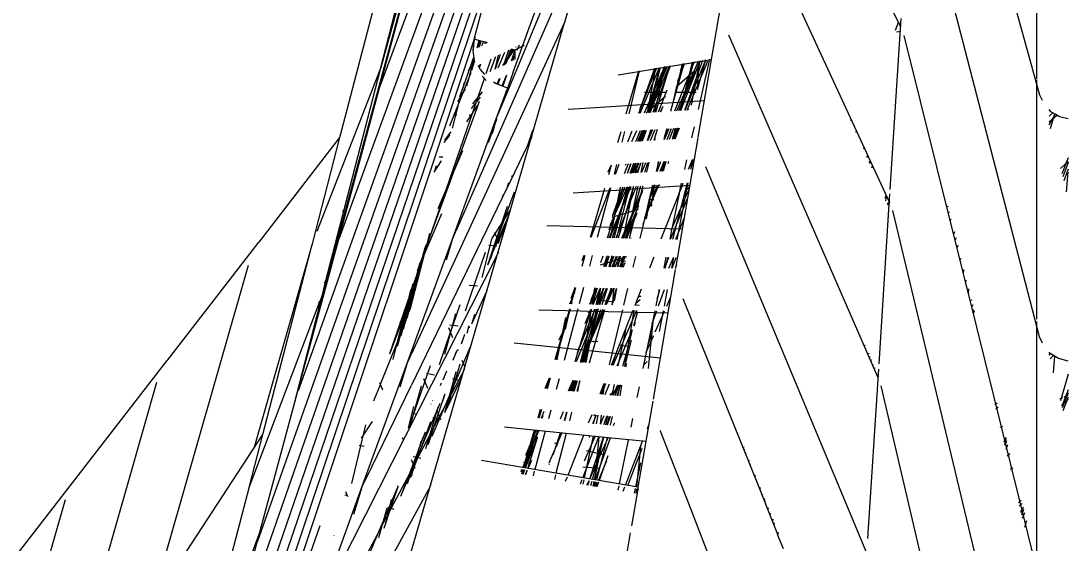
# Model space of a CAD drawing. Header units: millimetres. Extents: x 886808 to 1650903, y -1008069 to 230892.
# Drawn here: x 1014867.4 to 1015238.7, y -508056.9 to -507871.7 of the extents above; entities that cross this region are included whole.
import ezdxf
from ezdxf.xclip import XClip

# ---------------------------------------------------------------- set-up
doc = ezdxf.new("R2010")
doc.units = ezdxf.units.MM
doc.header["$XCLIPFRAME"] = 0
doc.layers.get('0').update_dxf_attribs({"lineweight": 0})
doc.layers.add('A_Dim', color=8, linetype='Continuous', lineweight=5)
doc.styles.add('TIÊU ĐỀ', font='arial.ttf', dxfattribs={"height": 230})
doc.dimstyles.new('1-100', dxfattribs={"dimtxt": 230, "dimasz": 150, "dimexe": 150, "dimexo": 300, "dimgap": 90, "dimtad": 1, "dimdec": 0, "dimrnd": 5, "dimzin": 0, "dimtxsty": 'TIÊU ĐỀ', "dimblk": 'ARCHTICK', "dimcen": 100, "dimdle": 120, "dimclrd": 256, "dimclre": 256, "dimclrt": 2, "dimadec": 0, "dimazin": 0, "dimtfac": 1, "dimtdec": 0, "dimtix": 1, "dimtmove": 1, "dimatfit": 3, "dimldrblk": 'OPEN30', "dimfxl": 900, "dimtolj": 1, "dimtzin": 0, "dimlwd": 13, "dimlwe": 13, "dimarcsym": 1})

# ---------------------------------------------------------------- blocks, each defined once
blk = doc.blocks.new('_ArchTick')
at = {"color": 0, "linetype": 'ByBlock', "const_width": 0.15}
blk.add_lwpolyline([(-0.5, -0.5), (0.5, 0.5)], dxfattribs=at)
blk = doc.blocks.new('*D747')
at = {"layer": 'A_Dim', "lineweight": 13, "transparency": 16777216}
for p, q in [((1013607.93, -508417.13), (1013607.93, -504577.13)), ((1014602.15, -504697.13), (1013457.93, -504697.13)), ((1013654.86, -508297.13), (1013457.93, -508297.13))]:
    blk.add_line(p, q, dxfattribs=at)
at = {"layer": 'Defpoints', "color": 0, "transparency": 16777216}
for p in [(1013607.93, -504697.13), (1014902.15, -504697.13), (1013954.86, -508297.13)]:
    blk.add_point(p, dxfattribs=at)
at = {"layer": 'A_Dim', "lineweight": 13, "transparency": 16777216, "xscale": 150, "yscale": 150, "zscale": 150}
for p, rotation in [((1013607.93, -504697.13), 90), ((1013607.93, -508297.13), 270)]:
    blk.add_blockref('_ArchTick', p, dxfattribs=dict(at, rotation=rotation))
at = {"layer": 'A_Dim', "color": 2, "transparency": 16777216, "insert": (1013400.42, -506497.13), "char_height": 230, "attachment_point": 5, "rotation": 90, "style": 'TIÊU ĐỀ'}
blk.add_mtext('\\A1;3600', dxfattribs=at)
blk = doc.blocks.new('_Open30')
at = {"color": 0, "linetype": 'ByBlock', "lineweight": -2}
for p, q in [((-1, 0.2679), (0, 0)), ((0, 0), (-1, -0.2679)), ((0, 0), (-1, 0))]:
    blk.add_line(p, q, dxfattribs=at)
blk = doc.blocks.new('A$C14C457CE')
for p, q in [((9415, 2104.98), (9415, 2459.44)), ((9648.03, 2101.71), (9546.09, 2375.54)), ((9576.35, 2368.13), (9647.59, 2108.94)), ((9554.45, 2344.03), (9662.45, 2048.02)), ((9614.49, 2118.97), (9554.61, 2343.59)), ((9590.7, 2314.79), (9668.18, 2028.73)), ((9563.14, 2311.58), (9676.9, 1994.26)), ((9571.69, 2279.53), (9691.35, 1940.49)), ((9580.24, 2247.44), (9705.8, 1886.71)), ((9413.9, 2099.11), (9453.77, 2244.65)), ((9662.04, 2084.14), (9626.78, 2219.78)), ((9463.22, 2123.31), (9508.01, 2214)), ((9588.81, 2215.32), (9720.25, 1832.93)), ((9535.04, 2084.17), (9515.15, 2200.51)), ((9595.46, 2121.71), (9566.57, 2201.14)), ((9644.89, 2119.46), (9627.26, 2188.07)), ((9597.38, 2183.18), (9734.71, 1779.13)), ((9414, 2013.34), (9457.88, 2182.47)), ((9582.35, 2125), (9568.25, 2173.63)), ((9467.21, 2061.13), (9516.12, 2167.23)), ((9570.38, 2166.3), (9620.96, 2050.83)), ((9648, 2101.78), (9633.55, 2155.52)), ((9605.95, 2151.02), (9749.17, 1725.33)), ((9590.16, 2130.65), (9602.63, 2100.49)), ((9466.92, 2065.67), (9463.03, 2126.3)), ((9465.03, 2122.17), (9463.84, 2125.23)), ((9582.35, 2125), (9582.38, 2124.92)), ((9582.39, 2124.86), (9582.38, 2124.92)), ((9582.39, 2124.86), (9621.31, 2040.6)), ((9602.46, 2055.6), (9582.39, 2124.86)), ((9450.4, 2073.75), (9461.97, 2120.32)), ((9464.77, 2121.61), (9463.32, 2121.79)), ((9471.2, 1998.88), (9524.22, 2120.46)), ((9600.65, 2107.34), (9595.46, 2121.71)), ((9596.71, 2116.76), (9600, 2115.11)), ((9597, 2117.68), (9597.91, 2115.11)), ((9599.17, 2115.11), (9598.35, 2117)), ((9599.73, 2116.12), (9599.54, 2116.41)), ((9609.73, 2117.71), (9610.06, 2117.79)), ((9610.06, 2117.79), (9610.4, 2117.88)), ((9610.06, 2117.79), (9610.17, 2117.49)), ((9610.4, 2117.88), (9612.47, 2118.44)), ((9610.57, 2117.29), (9610.4, 2117.88)), ((9611.75, 2116.7), (9611.19, 2118.09)), ((9612.14, 2118.35), (9612.7, 2116.22)), ((9612.27, 2118.38), (9612.87, 2116.14)), ((9612.3, 2118.39), (9612.9, 2116.13)), ((9612.47, 2118.44), (9612.79, 2118.52)), ((9613.13, 2116.01), (9612.47, 2118.44)), ((9612.62, 2118.48), (9613.57, 2115.79)), ((9612.79, 2118.52), (9614.45, 2118.96)), ((9612.79, 2118.52), (9613.52, 2115.81)), ((9614.13, 2119.75), (9614.43, 2119.01)), ((9614.43, 2119.01), (9614.45, 2118.96)), ((9614.45, 2118.96), (9614.49, 2118.97)), ((9614.45, 2118.96), (9614.56, 2118.66)), ((9614.45, 2118.96), (9614.7, 2116.91)), ((9614.49, 2118.97), (9614.56, 2118.66)), ((9614.56, 2118.66), (9614.83, 2115.16)), ((9614.56, 2118.66), (9748.5, 1716.86)), ((9614.56, 2118.66), (9748.52, 1716.92)), ((9614.7, 2116.91), (9614.93, 2115.11)), ((9644.89, 2119.46), (9645.07, 2119.67)), ((9647.59, 2108.94), (9644.89, 2119.46)), ((9600, 2115.11), (9600.33, 2115.2)), ((9600, 2115.11), (9600, 2111.81)), ((9600, 2115.11), (9601.32, 2111.15)), ((9600.74, 2111.44), (9600, 2113.17)), ((9600.33, 2115.2), (9601.39, 2115.48)), ((9603.77, 2109.92), (9600.33, 2115.2)), ((9600.81, 2114.46), (9600.58, 2115.27)), ((9600.64, 2115.28), (9602.42, 2112.13)), ((9603.25, 2110.19), (9601.02, 2115.38)), ((9601.61, 2115.37), (9603.52, 2110.05)), ((9602.42, 2112.13), (9601.9, 2112.79)), ((9602.25, 2115.05), (9604.02, 2109.8)), ((9605.99, 2108.81), (9603.63, 2114.36)), ((9605.21, 2113.57), (9607, 2108.31)), ((9606.98, 2108.32), (9605.78, 2113.29)), ((9606.92, 2112.72), (9608.87, 2107.38)), ((9614.4, 2111.23), (9614.61, 2112.8)), ((9614.62, 2112.83), (9619.72, 2098.38)), ((9614.93, 2115.11), (9614.66, 2113.14)), ((9530.33, 2111.68), (9563.42, 2106.2)), ((9531.06, 2111.88), (9535.09, 2094.1)), ((9538.93, 2093.85), (9531.59, 2111.23)), ((9532.5, 2111.01), (9532.25, 2111.23)), ((9539.61, 2093.81), (9532.28, 2111.68)), ((9532.58, 2110.96), (9532.39, 2111.66)), ((9535.01, 2101.93), (9532.58, 2110.96)), ((9539.82, 2093.79), (9533.39, 2111.5)), ((9541.18, 2093.7), (9534.31, 2111.35)), ((9534.31, 2111.35), (9534.38, 2111.01)), ((9534.38, 2111.01), (9534.4, 2110.93)), ((9534.99, 2107.13), (9534.4, 2110.93)), ((9534.52, 2111.31), (9537.5, 2095.61)), ((9542.55, 2093.62), (9534.94, 2111.24)), ((9539.04, 2104.21), (9536.3, 2111.02)), ((9541.35, 2093.69), (9536.54, 2110.98)), ((9541.31, 2093.7), (9537.04, 2110.89)), ((9542.2, 2104.13), (9539.71, 2110.45)), ((9542.12, 2104.47), (9539.77, 2110.44)), ((9544.76, 2093.58), (9539.97, 2110.41)), ((9541.23, 2108.15), (9540.29, 2110.35)), ((9540.68, 2110.29), (9542.04, 2104.67)), ((9544.96, 2109.26), (9544.83, 2109.6)), ((9551.02, 2093.07), (9544.96, 2109.26)), ((9550, 2093.13), (9545.13, 2109.55)), ((9552.13, 2092.99), (9545.22, 2109.54)), ((9549.79, 2100.16), (9545.87, 2109.43)), ((9552.24, 2092.99), (9546.29, 2109.36)), ((9547.03, 2108.91), (9546.85, 2109.27)), ((9547.16, 2108.54), (9546.92, 2109.26)), ((9546.92, 2109.26), (9550.57, 2093.1)), ((9548.51, 2108.99), (9550.69, 2100.49)), ((9552.89, 2092.95), (9548.57, 2108.98)), ((9555.62, 2092.77), (9548.79, 2108.94)), ((9603.09, 2111.26), (9602.42, 2112.13)), ((9604.34, 2109.64), (9603.09, 2111.26)), ((9608.5, 2111.93), (9610.31, 2106.65)), ((9612.17, 2110.09), (9612.64, 2108.74)), ((9612.83, 2109.11), (9612.27, 2110.04)), ((9613.1, 2109.63), (9612.39, 2108.26)), ((9612.88, 2109.21), (9612.71, 2109.82)), ((9614.4, 2111.23), (9614.29, 2110.98)), ((9615.29, 2107.99), (9614.4, 2111.23)), ((9614.52, 2112.12), (9617.16, 2102.35)), ((9616.54, 2107.83), (9614.62, 2109.98)), ((9647.59, 2108.94), (9670.28, 2050.7)), ((9647.59, 2108.94), (9647.72, 2108.42)), ((9534.99, 2107.13), (9535.13, 2104.74)), ((9542.63, 2102.27), (9536.17, 2107.84)), ((9541.9, 2093.66), (9536.19, 2107.69)), ((9536.4, 2106.46), (9539.1, 2104.16)), ((9554.03, 2092.87), (9547.16, 2108.54)), ((9547.75, 2106.91), (9547.2, 2108.46)), ((9549.79, 2100.16), (9547.75, 2106.91)), ((9552.59, 2092.97), (9547.89, 2106.45)), ((9555.59, 2094.37), (9549.68, 2108.8)), ((9556.04, 2092.74), (9549.87, 2108.76)), ((9550.15, 2108.72), (9553.15, 2092.93)), ((9555.64, 2094.17), (9550.37, 2108.68)), ((9555.9, 2107.77), (9559.63, 2092.51)), ((9560.55, 2092.45), (9556.12, 2107.73)), ((9600.65, 2107.34), (9603.05, 2100.54)), ((9602.98, 2106.18), (9604.25, 2102.35)), ((9604.59, 2102.48), (9603.01, 2106.16)), ((9611.59, 2105.93), (9610.5, 2104.52)), ((9612.39, 2108.26), (9610.76, 2106.43)), ((9610.78, 2105.29), (9644.47, 2007.29)), ((9623.13, 2088.25), (9615.57, 2107.15)), ((9647.73, 2108.32), (9647.72, 2108.42)), ((9667.24, 2032.4), (9647.73, 2108.32)), ((9415, 2019.67), (9415, 2104.53)), ((9535.13, 2104.74), (9535.25, 2102.56)), ((9535.25, 2102.56), (9535.33, 2101.11)), ((9540.69, 2100.11), (9539.1, 2104.16)), ((9542.12, 2104.47), (9542.63, 2102.27)), ((9542.66, 2102.23), (9542.63, 2102.27)), ((9542.66, 2102.23), (9543.18, 2100.11)), ((9602.97, 2101.87), (9602.16, 2101.78)), ((9606.63, 2103.24), (9602.97, 2101.87)), ((9605.33, 2105), (9606.04, 2103.02)), ((9606.28, 2103.11), (9605.5, 2104.92)), ((9605.7, 2104.82), (9606.27, 2103.11)), ((9607.57, 2103.88), (9606.63, 2103.24)), ((9610.5, 2104.52), (9610.22, 2104.3)), ((9617.98, 2103.54), (9618.09, 2103.23)), ((9618.09, 2103.23), (9618.36, 2102.18)), ((9618.36, 2102.18), (9618.46, 2101.79)), ((9618.46, 2101.79), (9619.68, 2098.49)), ((9619.79, 2096.59), (9618.46, 2101.79)), ((9662.45, 2048.02), (9648.03, 2101.71)), ((9412.99, 2097.23), (9413.9, 2099.11)), ((9535.73, 2100.11), (9543.18, 2100.11)), ((9543.32, 2093.57), (9540.69, 2100.11)), ((9543.18, 2100.11), (9544.04, 2096.45)), ((9549.08, 2093.19), (9546.07, 2101.01)), ((9546.29, 2100.11), (9554.12, 2100.11)), ((9549.8, 2096.07), (9546.6, 2098.83)), ((9549.8, 2100.11), (9549.79, 2100.16)), ((9551.95, 2093.01), (9549.8, 2100.11)), ((9551.43, 2096.29), (9549.8, 2100.11)), ((9550.69, 2100.49), (9550.79, 2100.11)), ((9550.79, 2100.11), (9552.3, 2094.24)), ((9603.05, 2100.54), (9602.63, 2100.49)), ((9602.63, 2100.49), (9605.13, 2094.54)), ((9603.39, 2100.59), (9603.05, 2100.54)), ((9603.05, 2100.54), (9605.13, 2094.54)), ((9606.53, 2091.05), (9603.05, 2100.54)), ((9614.89, 2096.02), (9611.54, 2100.35)), ((9615.43, 2094.42), (9612.16, 2098.48)), ((9620.26, 2096.75), (9617.5, 2101.36)), ((9532.81, 2097.17), (9577.14, 2094.3)), ((9538.48, 2093.88), (9538.42, 2094.11)), ((9544.04, 2096.45), (9544.56, 2094.3)), ((9547.52, 2095.05), (9547.48, 2095.2)), ((9548.32, 2093.24), (9547.52, 2095.05)), ((9548.36, 2093.24), (9547.52, 2095.05)), ((9549.94, 2095.95), (9549.8, 2096.07)), ((9553.46, 2092.91), (9549.94, 2095.95)), ((9552.3, 2094.24), (9551.54, 2095.96)), ((9552.3, 2094.24), (9552.62, 2092.96)), ((9552.84, 2092.95), (9552.3, 2094.24)), ((9577.14, 2094.3), (9581.18, 2094.06)), ((9605.13, 2094.54), (9605.46, 2093.71)), ((9612.69, 2096.89), (9613.13, 2095.59)), ((9617.03, 2089.61), (9613.13, 2095.59)), ((9613.22, 2095.45), (9631.36, 2045.72)), ((9622.15, 2087.41), (9619.79, 2096.59)), ((9403.88, 2090.75), (9406.86, 2091.47)), ((9406.86, 2091.47), (9407.9, 2092.09)), ((9407.9, 2092.09), (9408.47, 2092.42)), ((9410.61, 2089.64), (9407.9, 2092.09)), ((9408.47, 2092.42), (9409.28, 2092.89)), ((9410.53, 2088.56), (9408.47, 2092.42)), ((9408.67, 2092.53), (9410.18, 2087.21)), ((9409.28, 2092.89), (9409.93, 2093.27)), ((9410.61, 2091.7), (9409.28, 2092.89)), ((9409.93, 2093.27), (9410.61, 2094)), ((9480.94, 2090.23), (9480.78, 2090.56)), ((9544.76, 2093.58), (9544.76, 2093.47)), ((9605.46, 2093.71), (9605.65, 2093.16)), ((9606.53, 2091.05), (9605.65, 2093.16)), ((9606.53, 2091.05), (9608.11, 2085.41)), ((9622.44, 2047.39), (9606.53, 2091.05)), ((9606.58, 2090.53), (9609.53, 2082.17)), ((9616.18, 2092.17), (9615.36, 2092.16)), ((9621.81, 2092.17), (9620.56, 2092.17)), ((9480.92, 2090.19), (9480.94, 2090.23)), ((9536.5, 2087.86), (9537.37, 2084.01)), ((9543.24, 2083.63), (9541.6, 2087.53)), ((9543.52, 2083.62), (9542.11, 2087.49)), ((9543.8, 2083.6), (9542.21, 2087.49)), ((9543.81, 2083.6), (9542.86, 2087.44)), ((9544.16, 2083.57), (9543.09, 2087.43)), ((9545.16, 2083.51), (9543.64, 2087.39)), ((9546.05, 2083.45), (9544.47, 2087.34)), ((9546.97, 2083.39), (9545.28, 2087.29)), ((9546.89, 2084.68), (9545.86, 2087.25)), ((9546.28, 2087.22), (9546.89, 2084.68)), ((9550.59, 2083.16), (9549.47, 2087.02)), ((9551.89, 2083.07), (9550.23, 2086.97)), ((9552.87, 2083.01), (9551.14, 2086.91)), ((9552.9, 2083.01), (9551.17, 2086.91)), ((9553.01, 2083), (9551.5, 2086.88)), ((9553.01, 2083), (9551.86, 2086.86)), ((9551.99, 2086.85), (9552.86, 2083.01)), ((9554.83, 2082.88), (9553.38, 2086.76)), ((9555.01, 2082.87), (9553.84, 2086.73)), ((9554.23, 2086.71), (9554.63, 2085.15)), ((9554.33, 2086.7), (9555.06, 2082.87)), ((9555.94, 2082.81), (9554.53, 2086.69)), ((9555.62, 2082.83), (9554.58, 2086.68)), ((9556.4, 2082.78), (9554.77, 2086.67)), ((9556.13, 2082.8), (9554.78, 2086.67)), ((9479.09, 2085.99), (9478.9, 2086.49)), ((9542.98, 2037.7), (9535.06, 2084.02)), ((9546.97, 2084.49), (9546.89, 2084.68)), ((9546.97, 2084.49), (9547.21, 2083.38)), ((9550.5, 2083.16), (9550.24, 2083.82)), ((9550.46, 2083.17), (9550.31, 2083.56)), ((9554.63, 2085.15), (9555.22, 2082.86)), ((9557.17, 2082.73), (9555.52, 2086.62)), ((9558.52, 2082.64), (9556.81, 2086.54)), ((9559.96, 2082.55), (9558.46, 2086.43)), ((9561.16, 2086.26), (9562.1, 2082.41)), ((9563.48, 2082.32), (9562.37, 2086.18)), ((9593.72, 2086.57), (9595.39, 2081.55)), ((9593.9, 2086.18), (9595.55, 2081.22)), ((9594.15, 2084.12), (9593.93, 2084.58)), ((9594.15, 2084.12), (9594.26, 2083.9)), ((9594.29, 2083.82), (9595.37, 2081.6)), ((9624.83, 2083.19), (9622.59, 2086.09)), ((9625.1, 2082.37), (9622.92, 2085.09)), ((9690.75, 2046.98), (9662.04, 2084.14)), ((9671.72, 2046.86), (9662.04, 2084.14)), ((9476.22, 2080.66), (9476.47, 2079.96)), ((9595.39, 2081.55), (9595.53, 2081.28)), ((9595.55, 2081.22), (9603.03, 2065.79)), ((9627.27, 2058.88), (9618.51, 2079.45)), ((9403.88, 2076.87), (9406.03, 2071.19)), ((9406.54, 2073.15), (9403.88, 2075.56)), ((9474.55, 2075.56), (9473.86, 2075.55)), ((9475.3, 2077.28), (9474.84, 2077.68)), ((9474.87, 2077.74), (9475.15, 2076.94)), ((9536.74, 2076.19), (9536.7, 2076.34)), ((9536.73, 2076.34), (9536.74, 2076.19)), ((9537.6, 2072.87), (9536.74, 2076.19)), ((9536.74, 2076.19), (9536.91, 2073.2)), ((9537.65, 2072.87), (9536.99, 2076.32)), ((9538.42, 2072.82), (9537.04, 2076.32)), ((9539.14, 2076.18), (9539.92, 2072.72)), ((9545.65, 2074.93), (9545.48, 2075.77)), ((9547.3, 2072.24), (9546.34, 2075.71)), ((9547.66, 2072.22), (9546.39, 2075.71)), ((9548.07, 2072.19), (9546.59, 2075.7)), ((9548.49, 2072.17), (9547.06, 2075.67)), ((9549.61, 2072.1), (9548.24, 2075.59)), ((9549.63, 2072.09), (9549.07, 2075.54)), ((9549.11, 2075.53), (9549.95, 2072.07)), ((9626.85, 2077.19), (9625.55, 2077.19)), ((9628.67, 2071.77), (9625.99, 2075.88)), ((9403.88, 2075.22), (9405.77, 2070.19)), ((9403.88, 2072.85), (9405.4, 2068.76)), ((9440.96, 2035.78), (9450.4, 2073.75)), ((9473.22, 2074.17), (9473.54, 2073.25)), ((9474.29, 2074.97), (9473.79, 2075.41)), ((9520.97, 2046.41), (9532.31, 2073.69)), ((9553.26, 2071.86), (9552.36, 2075.32)), ((9553.9, 2071.82), (9552.89, 2075.29)), ((9554.96, 2071.75), (9553.58, 2075.24)), ((9555, 2071.75), (9553.62, 2075.24)), ((9554.63, 2075.18), (9555.41, 2071.72)), ((9556.75, 2071.63), (9555.26, 2075.14)), ((9556.38, 2071.66), (9555.34, 2075.13)), ((9557.38, 2071.59), (9556.03, 2075.09)), ((9556.62, 2074.63), (9556.4, 2075.06)), ((9556.62, 2074.63), (9556.44, 2075.06)), ((9556.54, 2075.05), (9557.2, 2071.6)), ((9557.96, 2071.55), (9556.65, 2074.51)), ((9557.99, 2071.55), (9556.65, 2074.51)), ((9557.23, 2075.01), (9558.12, 2071.54)), ((9558.43, 2071.52), (9557.38, 2075)), ((9558.67, 2071.51), (9557.73, 2074.98)), ((9559.1, 2071.48), (9557.79, 2074.97)), ((9560.09, 2071.42), (9558.81, 2074.91)), ((9560.09, 2071.42), (9558.87, 2074.9)), ((9561.18, 2071.35), (9559.72, 2074.85)), ((9560.75, 2074.27), (9560.53, 2074.79)), ((9564.35, 2071.14), (9563, 2074.63)), ((9564.02, 2074.57), (9564.87, 2071.11)), ((9566.77, 2070.98), (9565.76, 2074.46)), ((9565.85, 2074.32), (9567.05, 2071.84)), ((9567.05, 2071.84), (9567.06, 2071.81)), ((9628.45, 2072.11), (9627.84, 2074.23)), ((9404.38, 2064.86), (9403.88, 2071.77)), ((9600.94, 2070.1), (9601.15, 2070.48)), ((9537.96, 2067.05), (9559.63, 2065.64)), ((9538, 2066.86), (9539.02, 2065.75)), ((9539.02, 2065.75), (9538.04, 2066.6)), ((9539.64, 2062.53), (9538.15, 2065.98)), ((9538.78, 2067), (9538.58, 2068.05)), ((9539.02, 2065.75), (9538.78, 2067)), ((9544.06, 2048.01), (9538.86, 2068.03)), ((9539.64, 2062.53), (9539.02, 2065.75)), ((9540.76, 2066.87), (9540.34, 2067.93)), ((9541.82, 2064.35), (9540.76, 2066.87)), ((9541.02, 2067.89), (9541.25, 2066.84)), ((9541.25, 2066.84), (9541.82, 2064.35)), ((9548.74, 2067.09), (9548.65, 2067.39)), ((9553.96, 2055.68), (9548.83, 2067.38)), ((9554.53, 2053.32), (9549.44, 2067.34)), ((9551.96, 2062.97), (9550.14, 2067.3)), ((9551.68, 2059.61), (9550.42, 2067.28)), ((9552.08, 2063.41), (9550.5, 2067.27)), ((9551.13, 2067.23), (9551.22, 2066.96)), ((9551.32, 2066.42), (9551.22, 2066.96)), ((9551.32, 2066.42), (9552.01, 2063.6)), ((9551.71, 2064.31), (9551.38, 2066.18)), ((9559.36, 2048.37), (9554.52, 2067.01)), ((9562.07, 2048.43), (9554.68, 2065.52)), ((9557.54, 2058.2), (9554.82, 2064.97)), ((9560.72, 2048.4), (9555.31, 2066.96)), ((9556.46, 2066.89), (9560.28, 2048.39)), ((9564.13, 2048.48), (9556.89, 2066.86)), ((9560.51, 2057.74), (9556.92, 2066.86)), ((9563.26, 2048.46), (9557.82, 2066.8)), ((9558.12, 2066.78), (9561.6, 2048.42)), ((9566.57, 2048.54), (9558.84, 2066.73)), ((9559.57, 2065.88), (9559.25, 2066.71)), ((9559.36, 2066.7), (9564.04, 2048.48)), ((9559.63, 2065.64), (9559.66, 2065.65)), ((9562.19, 2059.06), (9559.63, 2065.64)), ((9559.66, 2065.65), (9560.21, 2065.61)), ((9565.37, 2048.51), (9559.9, 2066.66)), ((9564.87, 2048.5), (9559.98, 2066.66)), ((9560.62, 2065.57), (9560.14, 2066.65)), ((9560.62, 2065.57), (9560.17, 2066.65)), ((9560.21, 2065.61), (9560.62, 2065.57)), ((9560.62, 2065.57), (9560.65, 2065.58)), ((9564.36, 2057.23), (9560.62, 2065.57)), ((9560.65, 2065.58), (9561.32, 2065.53)), ((9564.66, 2056.62), (9560.92, 2066.6)), ((9561.32, 2065.53), (9561.94, 2065.5)), ((9564.72, 2056.43), (9561.62, 2066.55)), ((9565.39, 2056.18), (9561.78, 2066.54)), ((9561.94, 2065.5), (9562.16, 2065.47)), ((9562.16, 2065.47), (9575.64, 2064.59)), ((9566.07, 2048.52), (9562.54, 2066.49)), ((9566.13, 2066.26), (9570.87, 2048.64)), ((9572.98, 2048.69), (9566.22, 2066.25)), ((9573.23, 2048.69), (9568.18, 2066.13)), ((9575.64, 2064.59), (9579.37, 2064.37)), ((9609.48, 2039.24), (9600.19, 2064.8)), ((9602.28, 2068.02), (9603.05, 2065.74)), ((9603.05, 2065.74), (9604.49, 2062.78)), ((9470.89, 2003.76), (9467.02, 2064.1)), ((9467.99, 2060.53), (9467.24, 2061.19)), ((9467.25, 2061.22), (9467.72, 2059.92)), ((9468.48, 2061.65), (9468.29, 2063.48)), ((9468.38, 2063.66), (9468.82, 2062.44)), ((9544.81, 2048.02), (9538.76, 2062.41)), ((9540.96, 2059.47), (9538.96, 2061.22)), ((9542.44, 2047.97), (9539.64, 2062.53)), ((9540.96, 2059.47), (9539.64, 2062.53)), ((9541.8, 2064.24), (9544.39, 2051.67)), ((9541.82, 2064.35), (9541.88, 2064.08)), ((9541.9, 2063.98), (9541.88, 2064.08)), ((9548.15, 2048.1), (9541.92, 2063.93)), ((9551.39, 2062.12), (9550.7, 2062.11)), ((9552.36, 2062.13), (9551.39, 2062.12)), ((9553.39, 2055.26), (9551.71, 2064.31)), ((9552.36, 2062.13), (9551.96, 2062.97)), ((9552.08, 2063.41), (9552.39, 2062.13)), ((9552.39, 2062.13), (9552.36, 2062.13)), ((9552.42, 2061.88), (9552.36, 2062.13)), ((9552.39, 2062.13), (9552.42, 2061.88)), ((9552.5, 2061.71), (9552.42, 2061.88)), ((9552.5, 2061.71), (9553.01, 2059.6)), ((9604.22, 2063.81), (9604.49, 2062.78)), ((9604.49, 2062.78), (9604.5, 2062.74)), ((9604.5, 2062.74), (9636.84, 1995.97)), ((9414.15, 1841.81), (9466.05, 2058.17)), ((9446.16, 2057.44), (9445.88, 2057.69)), ((9446.65, 2059.51), (9446.39, 2059.74)), ((9467.96, 2060.46), (9467.25, 2060.44)), ((9541.27, 2058.74), (9540.96, 2059.47)), ((9544.33, 2051.66), (9541.27, 2058.74)), ((9551.5, 2060.06), (9551.52, 2060.02)), ((9551.52, 2060.02), (9552.98, 2059.57)), ((9552.57, 2059.7), (9552.97, 2059.61)), ((9552.97, 2059.61), (9553.01, 2059.6)), ((9553.01, 2059.6), (9552.98, 2059.57)), ((9552.98, 2059.57), (9555.72, 2048.28)), ((9552.98, 2059.57), (9553.02, 2059.56)), ((9560.9, 2048.4), (9556.04, 2059.95)), ((9556.37, 2058.56), (9557.54, 2058.2)), ((9556.38, 2058.52), (9557.54, 2058.2)), ((9560.31, 2048.39), (9556.67, 2057.33)), ((9557.56, 2058.16), (9557.54, 2058.2)), ((9561.47, 2048.42), (9557.56, 2058.16)), ((9557.56, 2058.16), (9557.89, 2058.09)), ((9557.89, 2058.09), (9560.65, 2057.24)), ((9560.73, 2057.18), (9560.51, 2057.74)), ((9560.67, 2057.2), (9560.71, 2057.23)), ((9564.15, 2048.48), (9560.73, 2057.18)), ((9560.73, 2057.18), (9561.88, 2056.86)), ((9563.19, 2056.46), (9562.19, 2059.06)), ((9564.66, 2056.62), (9564.38, 2057.11)), ((9608.22, 2048.21), (9601.72, 2058.18)), ((9602.72, 2059.58), (9609.52, 2039.16)), ((9602.87, 2059.25), (9609.68, 2038.83)), ((9634.58, 2036.96), (9625.94, 2057.15)), ((9661.08, 2057.99), (9660.91, 2058.28)), ((9661.09, 2057.96), (9661.03, 2057.97)), ((9661.15, 2057.72), (9661.11, 2057.77)), ((9445.53, 2054.81), (9445.28, 2055.27)), ((9542.91, 2047.98), (9539.91, 2055.67)), ((9561.88, 2056.86), (9562.95, 2056.53)), ((9562.95, 2056.53), (9563.19, 2056.46)), ((9563.21, 2056.42), (9563.19, 2056.46)), ((9566.24, 2048.53), (9563.21, 2056.42)), ((9563.21, 2056.42), (9564.6, 2056.03)), ((9564.6, 2056.03), (9564.91, 2055.93)), ((9564.8, 2056.24), (9564.72, 2056.43)), ((9564.79, 2056.2), (9564.8, 2056.24)), ((9564.86, 2055.94), (9564.79, 2056.2)), ((9564.97, 2055.79), (9564.91, 2055.93)), ((9564.93, 2055.89), (9564.96, 2055.88)), ((9564.96, 2055.88), (9565.5, 2055.75)), ((9564.96, 2055.88), (9565.51, 2055.71)), ((9566.16, 2053.18), (9564.97, 2055.79)), ((9566.63, 2051.35), (9564.97, 2055.79)), ((9566.02, 2052.18), (9564.97, 2055.79)), ((9602.16, 2056.65), (9608, 2043.32)), ((9605.95, 2046.53), (9602.46, 2055.6)), ((9606.17, 2042.76), (9602.46, 2055.6)), ((9444.12, 2050.61), (9444.36, 2049.96)), ((9540.61, 2051.58), (9588.69, 2052.71)), ((9544.45, 2051.39), (9544.33, 2051.66)), ((9544.39, 2051.67), (9544.45, 2051.39)), ((9544.45, 2051.39), (9545.14, 2048.03)), ((9544.54, 2051.18), (9544.45, 2051.39)), ((9567.13, 2048.55), (9566.02, 2052.18)), ((9566.2, 2053.01), (9566.16, 2053.18)), ((9605.58, 2047.3), (9607.21, 2050.3)), ((9622.44, 2047.39), (9620.96, 2050.83)), ((9630.22, 2050.04), (9630.27, 2049.88)), ((9630.27, 2049.88), (9637.32, 2023.01)), ((9442.94, 2045.83), (9443.2, 2045.11)), ((9443.6, 2048.51), (9443.85, 2047.83)), ((9475.19, 1936.6), (9520.94, 2046.39)), ((9520.94, 2046.39), (9520.97, 2046.41)), ((9558.86, 2048.35), (9558.83, 2048.42)), ((9609.32, 2045.94), (9606.4, 2045.61)), ((9608.28, 2048.09), (9611.79, 2034.48)), ((9622.44, 2047.39), (9624.42, 2040.55)), ((9638.34, 2003.71), (9622.44, 2047.39)), ((9631.59, 2045.93), (9638.38, 2019.83)), ((9678.39, 1988.94), (9662.45, 2048.02)), ((9671.72, 2046.82), (9671.72, 2046.86)), ((9672.25, 2044.81), (9671.72, 2046.82)), ((9690.9, 2046.86), (9690.75, 2046.98)), ((9690.92, 2046.84), (9690.9, 2046.86)), ((9691.12, 2046.53), (9690.92, 2046.84)), ((9723.08, 2005.24), (9691.12, 2046.53)), ((9567.62, 2038.28), (9566.59, 2042.09)), ((9568.14, 2038.29), (9566.64, 2042.1)), ((9568.16, 2038.29), (9566.66, 2042.1)), ((9568.45, 2038.3), (9567.3, 2042.11)), ((9568.08, 2038.29), (9567.33, 2042.11)), ((9569.6, 2039.78), (9568.69, 2042.14)), ((9572.59, 2042.24), (9573.61, 2038.42)), ((9576.19, 2038.48), (9575.09, 2042.3)), ((9576.16, 2040.41), (9575.44, 2042.3)), ((9605.86, 2043.38), (9606.17, 2042.76)), ((9606.21, 2042.69), (9606.17, 2042.76)), ((9606.21, 2042.69), (9670.15, 1916.29)), ((9654.02, 1877.74), (9606.21, 2042.69)), ((9608, 2043.32), (9608.74, 2040.78)), ((9610.6, 2043.3), (9617.61, 2022.45)), ((9631.45, 2045.39), (9637.58, 2022.22)), ((9631.45, 2045.39), (9632.34, 2043.05)), ((9631.92, 2044.93), (9639.68, 2015.93)), ((9632.34, 2043.05), (9634.06, 2038.34)), ((9689.41, 1978.68), (9672.25, 2044.81)), ((9692.51, 1973.93), (9672.36, 2044.4)), ((9442.18, 2040.87), (9441.79, 2041.22)), ((9542.77, 2038.93), (9543.21, 2037.7)), ((9544.24, 2037.73), (9542.85, 2041.53)), ((9544.41, 2037.73), (9543.67, 2041.55)), ((9545.44, 2037.76), (9543.77, 2041.56)), ((9546.88, 2037.79), (9545.4, 2041.59)), ((9546.72, 2037.79), (9545.73, 2041.6)), ((9546.47, 2041.62), (9547.25, 2037.8)), ((9552.17, 2037.92), (9550.67, 2041.72)), ((9557.28, 2041.87), (9558.2, 2038.06)), ((9560.46, 2041.72), (9569.84, 2038.83)), ((9563.45, 2040.65), (9560.81, 2040.28)), ((9562.44, 2038.16), (9560.83, 2041.96)), ((9561.5, 2040.38), (9560.88, 2041.96)), ((9562.52, 2040.52), (9560.88, 2041.96)), ((9561.65, 2038.14), (9560.93, 2039.77)), ((9562.02, 2038.15), (9561.03, 2041.96)), ((9562.83, 2038.17), (9561.35, 2041.97)), ((9561.6, 2041.98), (9562.39, 2038.16)), ((9563.18, 2039.93), (9562.52, 2040.52)), ((9563.18, 2039.93), (9562.58, 2042)), ((9562.82, 2042.01), (9563.09, 2040.6)), ((9564.45, 2038.21), (9562.9, 2042.01)), ((9563.09, 2040.6), (9563.18, 2039.93)), ((9563.18, 2039.93), (9563.22, 2039.9)), ((9563.22, 2039.9), (9563.55, 2038.18)), ((9564.06, 2039.16), (9563.22, 2039.9)), ((9563.69, 2038.19), (9563.27, 2039.65)), ((9565.19, 2038.22), (9563.59, 2042.02)), ((9565.57, 2038.23), (9564.04, 2042.03)), ((9565.12, 2038.22), (9564.06, 2039.16)), ((9566.46, 2038.25), (9564.82, 2042.05)), ((9566.29, 2038.25), (9565.16, 2042.06)), ((9565.68, 2042.07), (9566.66, 2038.26)), ((9621.31, 2040.6), (9636.8, 2007.1)), ((9633.95, 2038.62), (9633.65, 2039.73)), ((9704.09, 2005.36), (9694.52, 2038.86)), ((9440.24, 2032.85), (9440.96, 2035.78)), ((9440.96, 2035.78), (9440.81, 2037.27)), ((9543.02, 2037.7), (9542.97, 2037.74)), ((9550.93, 1991.21), (9543.04, 2037.32)), ((9634.06, 2038.34), (9640.42, 2013.7)), ((9640.33, 2014.94), (9634.72, 2035.79)), ((9439.22, 2028.77), (9440.25, 2032.82)), ((9440.24, 2032.85), (9439.88, 2033.52)), ((9440.25, 2032.82), (9440.24, 2032.85)), ((9609.69, 2031.03), (9609.59, 2031.02)), ((9616.18, 2031.77), (9613.26, 2031.44)), ((9636.16, 2032.21), (9639.05, 2021.56)), ((9667.24, 2032.4), (9667.3, 2032.44)), ((9668.18, 2028.73), (9667.24, 2032.4)), ((9667.3, 2032.44), (9667.61, 2032.82)), ((9414.08, 1927.58), (9439.22, 2028.77)), ((9439.23, 2028.58), (9439.11, 2030.45)), ((9546.17, 2024.29), (9544.71, 2027.59)), ((9546.2, 2024.29), (9544.71, 2027.59)), ((9546.99, 2024.31), (9545.87, 2030.14)), ((9549.09, 2024.36), (9546.98, 2030.17)), ((9549.57, 2026.79), (9548.68, 2030.21)), ((9548.98, 2029.69), (9548.75, 2030.21)), ((9548.82, 2030.21), (9550.02, 2024.38)), ((9557.43, 2024.56), (9555.14, 2030.36)), ((9555.36, 2027.75), (9556.28, 2027.47)), ((9555.37, 2027.71), (9556.28, 2027.47)), ((9560.04, 2030.48), (9561.46, 2024.65)), ((9563.95, 2030.57), (9564.87, 2026.14)), ((9565.5, 2024.75), (9563.99, 2030.57)), ((9567.5, 2024.8), (9564.96, 2030.59)), ((9564.98, 2030.59), (9565.56, 2024.75)), ((9567.92, 2024.81), (9565.54, 2030.61)), ((9568.07, 2024.81), (9565.62, 2030.61)), ((9568.04, 2024.81), (9565.77, 2030.61)), ((9567.59, 2024.8), (9565.9, 2030.62)), ((9569.04, 2024.83), (9567.15, 2030.65)), ((9569.88, 2024.85), (9567.52, 2030.65)), ((9570.81, 2024.88), (9568.36, 2030.67)), ((9570.26, 2024.86), (9568.54, 2030.68)), ((9568.6, 2030.68), (9570.09, 2024.86)), ((9570.94, 2024.88), (9568.6, 2030.68)), ((9570.72, 2024.87), (9569.58, 2030.7)), ((9571.23, 2024.89), (9569.66, 2030.71)), ((9572.23, 2024.91), (9569.72, 2030.71)), ((9572.49, 2024.92), (9570.74, 2030.73)), ((9573.4, 2024.94), (9571.12, 2030.74)), ((9573.39, 2024.99), (9571.13, 2030.74)), ((9571.3, 2030.57), (9571.21, 2030.74)), ((9573, 2026.52), (9571.3, 2030.57)), ((9572.57, 2024.92), (9571.62, 2030.75)), ((9575.64, 2030.85), (9577.21, 2025.03)), ((9580.07, 2025.09), (9578.39, 2030.91)), ((9580.03, 2027.06), (9578.63, 2030.92)), ((9580.5, 2025.1), (9578.77, 2029.26)), ((9578.82, 2030.92), (9579.04, 2030.5)), ((9579.52, 2028.84), (9580.29, 2025.1)), ((9609.97, 2029.72), (9615.41, 2017.93)), ((9639.05, 2021.56), (9636.82, 2030.24)), ((9668.18, 2028.73), (9668.28, 2028.35)), ((9678.39, 1988.94), (9668.28, 2028.35)), ((9668.28, 2028.35), (9669.21, 2025.89)), ((9437.7, 2024.77), (9438.08, 2023.76)), ((9438.13, 2024.37), (9437.7, 2024.76)), ((9438.13, 2026.49), (9438.27, 2026.12)), ((9438.21, 2024.3), (9438.13, 2024.37)), ((9513.25, 1959.68), (9540.38, 2026.91)), ((9557.14, 2025.29), (9555.58, 2026.66)), ((9556.05, 2024.53), (9556, 2024.65)), ((9557.35, 2024.76), (9556.01, 2024.58)), ((9568.56, 2026.31), (9564.99, 2025.82)), ((9569.25, 2026.39), (9568.56, 2026.31)), ((9579.85, 2025.09), (9579.73, 2025.51)), ((9619.58, 2024.75), (9622.05, 2017.49)), ((9669.21, 2025.89), (9668.76, 2026.48)), ((9669.3, 2025.78), (9669.21, 2025.89)), ((9669.51, 2025.5), (9669.3, 2025.78)), ((9669.3, 2025.78), (9692.65, 1964.23)), ((9669.98, 2023.7), (9669.3, 2024.34)), ((9437.15, 2022.55), (9437.54, 2021.5)), ((9437.73, 2022.3), (9437.16, 2022.6)), ((9437.78, 2022.52), (9437.26, 2023)), ((9545.7, 2021.76), (9550.54, 2021.87)), ((9547.31, 2021.8), (9546.94, 2022.57)), ((9547.59, 2021.17), (9546.97, 2022.57)), ((9548.73, 2015.24), (9547.32, 2022.58)), ((9550.28, 2015.13), (9547.61, 2021.05)), ((9550.25, 2015.13), (9547.61, 2021.05)), ((9551.36, 2018.13), (9549.72, 2022.63)), ((9550.38, 2022.65), (9554.6, 2002.19)), ((9550.54, 2021.87), (9556.53, 2022.05)), ((9550.96, 2020.05), (9552.74, 2002.09)), ((9556.53, 2022.05), (9557.13, 2022.03)), ((9557.81, 2017.32), (9556.53, 2022.05)), ((9565.23, 2003.27), (9556.8, 2022.8)), ((9557.13, 2022.03), (9591.57, 2022.84)), ((9561, 2002.84), (9557.72, 2022.82)), ((9558.41, 2022.06), (9558.11, 2022.83)), ((9565.79, 2003.33), (9558.41, 2022.06)), ((9561.88, 2022.92), (9566.61, 2003.41)), ((9573.61, 2004.12), (9568.1, 2023.07)), ((9576.43, 2004.41), (9568.25, 2023.07)), ((9576.3, 2004.39), (9568.63, 2023.08)), ((9576, 2004.37), (9568.71, 2023.08)), ((9574.94, 2008.54), (9568.8, 2023.08)), ((9575.71, 2004.34), (9569.6, 2023.1)), ((9570.26, 2023.12), (9570.38, 2023.12)), ((9570.38, 2023.12), (9570.55, 2023.07)), ((9570.54, 2023.12), (9570.56, 2023.02)), ((9570.56, 2023.02), (9570.63, 2023)), ((9570.56, 2023.02), (9570.74, 2022.35)), ((9578.12, 2004.58), (9570.58, 2023.13)), ((9570.63, 2023), (9571.12, 2022.85)), ((9570.74, 2022.35), (9573.26, 2012.52)), ((9575.45, 2007.39), (9570.78, 2023.13)), ((9574.78, 2004.24), (9571.06, 2023.14)), ((9571.12, 2022.85), (9571.83, 2022.67)), ((9577.5, 2008.99), (9571.53, 2023.15)), ((9571.83, 2022.67), (9571.63, 2023.15)), ((9576.74, 2004.44), (9571.7, 2023.15)), ((9571.84, 2022.63), (9571.83, 2022.67)), ((9577.79, 2007.84), (9571.84, 2022.63)), ((9571.84, 2022.63), (9572.6, 2022.4)), ((9572.72, 2022.4), (9573.01, 2022.27)), ((9575.45, 2007.39), (9572.86, 2023.18)), ((9575.15, 2018.14), (9572.97, 2023.18)), ((9573.01, 2022.27), (9574.18, 2021.91)), ((9578.61, 2004.63), (9573.02, 2023.18)), ((9573.32, 2022.17), (9574.17, 2021.95)), ((9577.67, 2023.29), (9582.57, 2005.03)), ((9585.48, 2005.33), (9580.34, 2023.36)), ((9585.79, 2005.36), (9580.57, 2023.36)), ((9580.65, 2023.36), (9580.8, 2022.59)), ((9580.83, 2022.47), (9582.16, 2016.02)), ((9585.09, 2005.29), (9582.01, 2020.24)), ((9614.38, 2021.33), (9615.32, 2018.1)), ((9621.14, 2021.53), (9625.02, 2007.16)), ((9639.05, 2021.56), (9639.06, 2021.49)), ((9639.06, 2021.49), (9640.48, 2017.89)), ((9641.5, 2012.02), (9639.06, 2021.49)), ((9415, 1934.22), (9415, 2018.79)), ((9557.76, 2017.29), (9557.29, 2018.41)), ((9560.84, 2015.18), (9560.59, 2016.54)), ((9581.51, 2018.58), (9581.47, 2018.74)), ((9581.72, 2018.17), (9581.51, 2018.58)), ((9582.75, 2015.85), (9581.75, 2018.04)), ((9616.55, 2016.86), (9615.98, 2016.79)), ((9616.47, 2016.85), (9615.99, 2016.77)), ((9616.36, 2017.26), (9617.1, 2014.58)), ((9623.04, 2017.6), (9620.12, 2017.27)), ((9622.05, 2017.49), (9622.87, 2015.1)), ((9623.51, 2016.64), (9622.09, 2013.2)), ((9638.56, 2019.28), (9638.43, 2019.68)), ((9639.17, 2017.82), (9638.56, 2019.28)), ((9639.69, 2016.52), (9639.23, 2017.61)), ((9639.57, 2016.27), (9640.62, 2018.83)), ((9640.33, 2014.94), (9639.74, 2016.33)), ((9640.48, 2017.89), (9644.18, 2008.15)), ((9412.99, 2011.09), (9414, 2013.34)), ((9477.35, 2013.71), (9477.31, 2013.7)), ((9550.91, 2013.63), (9550.9, 2013.72)), ((9553.37, 2008.18), (9550.91, 2013.63)), ((9551.45, 2014.68), (9552.91, 2010.6)), ((9563.72, 2003.12), (9558.3, 2016.01)), ((9559.77, 2010.05), (9558.38, 2015.22)), ((9563.37, 2003.08), (9560.84, 2015.18)), ((9573.26, 2012.52), (9573.42, 2011.91)), ((9583.05, 2015.17), (9582.81, 2015.65)), ((9584.28, 2012.4), (9583.08, 2015.04)), ((9584.34, 2012.2), (9584.28, 2012.4)), ((9617.85, 2014.17), (9618.9, 2011.03)), ((9618.01, 2013.84), (9619.04, 2010.74)), ((9622.93, 2014.9), (9626.84, 2003.4)), ((9640.38, 2014.73), (9640.33, 2014.94)), ((9641.65, 2010.01), (9640.38, 2014.73)), ((9641.5, 2012.02), (9640.38, 2014.73)), ((9475.93, 2010.3), (9475.86, 2010.37)), ((9548.42, 2005.85), (9600.26, 2011.12)), ((9560.99, 2002.84), (9558.67, 2012.22)), ((9562.97, 2010.49), (9559.23, 2009.98)), ((9561.69, 2002.91), (9559.77, 2010.05)), ((9565.55, 2003.3), (9563.37, 2009.47)), ((9570.61, 2011.56), (9572.28, 2011.78)), ((9575.06, 2012.1), (9572.28, 2011.78)), ((9573.42, 2011.91), (9573.76, 2010.58)), ((9573.76, 2010.58), (9574.09, 2009.26)), ((9574.09, 2009.26), (9575.37, 2004.3)), ((9629.32, 1978.13), (9615.57, 2010.4)), ((9620.36, 2008.99), (9620.17, 2008.52)), ((9621.85, 2005.19), (9620.51, 2008.67)), ((9643.21, 2005.35), (9641.5, 2012.02)), ((9647.68, 1996.55), (9641.54, 2011.83)), ((9403.88, 2004.69), (9407.26, 2005.69)), ((9407.26, 2005.69), (9410.26, 2007.51)), ((9409.05, 2000.61), (9408.62, 2006.52)), ((9410.28, 2005.57), (9409.01, 2006.75)), ((9410.61, 2006.93), (9410.09, 2007.41)), ((9410.26, 2007.51), (9410.61, 2007.91)), ((9473.63, 2005.24), (9473.72, 2004.99)), ((9474.15, 2006.03), (9474.12, 2006.38)), ((9474.62, 2007.53), (9474.69, 2007.33)), ((9553.46, 2007.98), (9553.39, 2008.05)), ((9553.48, 2007.85), (9553.46, 2007.98)), ((9575.45, 2007.39), (9574.94, 2008.54)), ((9575.47, 2007.3), (9575.45, 2007.39)), ((9576.67, 2004.43), (9575.47, 2007.3)), ((9576.34, 2004.4), (9575.51, 2007.19)), ((9575.71, 2005.83), (9575.51, 2007.19)), ((9575.95, 2004.36), (9575.71, 2005.83)), ((9584.96, 2005.28), (9584.85, 2005.53)), ((9618.78, 2005.14), (9617.79, 2002.73)), ((9621.9, 2005.11), (9620.85, 2007.97)), ((9638.34, 2003.71), (9636.8, 2007.1)), ((9644.18, 2008.15), (9644.51, 2007.17)), ((9729.16, 1917.77), (9704.09, 2005.36)), ((9723.28, 2004.98), (9723.08, 2005.24)), ((9854.52, 1835.61), (9723.28, 2004.98)), ((9474.86, 1941.79), (9471.01, 2001.86)), ((9472.4, 2002.43), (9472.52, 2002.1)), ((9473.01, 2003.27), (9472.87, 2003.52)), ((9554.33, 2003.48), (9553.11, 2004.58)), ((9554.39, 2003.43), (9554.33, 2003.48)), ((9560.75, 2002.82), (9560.28, 2003.9)), ((9560.52, 2002.79), (9560.5, 2002.85)), ((9617.92, 2001.91), (9617.79, 2002.16)), ((9617.92, 2001.91), (9618.04, 2001.68)), ((9618.17, 2001.42), (9619.94, 1998.09)), ((9619.5, 2003.72), (9623.99, 1988.24)), ((9625.44, 1998.09), (9624.1, 2001.26)), ((9630.05, 2003.14), (9637.59, 1981.21)), ((9638.34, 2003.71), (9640.79, 1995.55)), ((9654.25, 1960), (9638.34, 2003.71)), ((9403.88, 2000.09), (9406.57, 1990.64)), ((9577.66, 1993.93), (9577.03, 1997.76)), ((9577.03, 1997.76), (9578.02, 1993.96)), ((9579.05, 1994.07), (9577.82, 1997.84)), ((9579.39, 1994.1), (9578.27, 1997.88)), ((9579.52, 1994.12), (9578.5, 1997.91)), ((9579.98, 1994.16), (9578.52, 1997.91)), ((9580.47, 1994.21), (9578.94, 1997.95)), ((9580.89, 1994.25), (9579.25, 1997.98)), ((9580.97, 1994.26), (9579.39, 1998)), ((9584.33, 1998.5), (9585.35, 1994.71)), ((9588.42, 1995.02), (9587.34, 1998.81)), ((9588.78, 1995.06), (9587.68, 1998.84)), ((9589.29, 1995.11), (9587.7, 1998.84)), ((9618.9, 1998.88), (9624.81, 1986.68)), ((9622.11, 1998.55), (9619.18, 1997.93)), ((9619.94, 1998.09), (9623.69, 1990.96)), ((9620.91, 2000.92), (9623.69, 1990.96)), ((9625, 1999.15), (9624.92, 1999.13)), ((9625.11, 1999.17), (9625, 1999.15)), ((9631.34, 2000.48), (9628.54, 1999.89)), ((9630.86, 1995.09), (9632.27, 1998.51)), ((9403.88, 1994.57), (9406.1, 1988.76)), ((9414.21, 1756.04), (9470.11, 1996.04)), ((9555.96, 1995.62), (9556.75, 1991.8)), ((9562.71, 1992.41), (9562.08, 1996.24)), ((9566.33, 1992.77), (9562.41, 1996.27)), ((9563.55, 1992.49), (9562.61, 1996.29)), ((9563.78, 1992.52), (9562.8, 1995.54)), ((9564.5, 1992.59), (9563.03, 1996.34)), ((9563.82, 1995.01), (9563.45, 1996.38)), ((9565.21, 1992.66), (9563.57, 1996.39)), ((9564.47, 1992.59), (9563.82, 1995.01)), ((9565.54, 1992.69), (9564.74, 1996.51)), ((9568.01, 1992.95), (9566.43, 1996.68)), ((9568.52, 1994.96), (9567.83, 1996.82)), ((9569.62, 1993.11), (9568.01, 1996.84)), ((9568.1, 1996.85), (9568.52, 1994.96)), ((9569.29, 1993.08), (9568.24, 1996.86)), ((9569.81, 1993.13), (9568.33, 1996.87)), ((9568.52, 1994.87), (9568.33, 1996.87)), ((9569.16, 1993.06), (9568.52, 1994.87)), ((9568.55, 1994.78), (9568.7, 1993.02)), ((9568.55, 1994.78), (9568.94, 1993.04)), ((9626.2, 1996.93), (9626.53, 1995.94)), ((9633.23, 1995.86), (9637.01, 1982.4)), ((9652.64, 1963.35), (9636.84, 1995.97)), ((9646.83, 1994.48), (9647.88, 1997.05)), ((9649.88, 1991.05), (9647.67, 1996.52)), ((9736.72, 1963.23), (9726.98, 1997.26)), ((9403.88, 1993.55), (9405.95, 1988.13)), ((9405.26, 1992.04), (9403.88, 1992.69)), ((9403.88, 1991.94), (9405.7, 1987.13)), ((9406.17, 1989.05), (9403.88, 1991.18)), ((9406.74, 1991.34), (9405.71, 1991.82)), ((9556.26, 1960.01), (9551.03, 1990.59)), ((9623.69, 1990.96), (9623.71, 1990.91)), ((9623.71, 1990.91), (9624.97, 1986.39)), ((9623.71, 1990.91), (9624.52, 1989.39)), ((9624.89, 1993.06), (9628.86, 1981.15)), ((9625.03, 1992.78), (9630.95, 1975.04)), ((9629.12, 1990.84), (9629.13, 1990.88)), ((9650.02, 1990.64), (9649.88, 1991.05)), ((9429.45, 1987.79), (9428.69, 1988.49)), ((9429.82, 1989.31), (9429.07, 1990)), ((9579.91, 1986.59), (9580.7, 1983.52)), ((9582.43, 1983.7), (9581.43, 1986.75)), ((9582.33, 1983.69), (9581.51, 1986.75)), ((9582.48, 1983.7), (9581.57, 1986.76)), ((9583.84, 1984.26), (9582.82, 1986.89)), ((9587.32, 1987.35), (9588.15, 1984.28)), ((9590.64, 1984.53), (9589.61, 1986.98)), ((9591.39, 1984.61), (9590.51, 1987.67)), ((9591.79, 1984.65), (9590.91, 1987.71)), ((9624.57, 1989.26), (9628.86, 1981.15)), ((9626.27, 1983.91), (9627.73, 1987.45)), ((9640.52, 1956.87), (9626.5, 1989.88)), ((9627.3, 1988.3), (9631.69, 1973.62)), ((9629.76, 1989.57), (9629.77, 1989.54)), ((9637.71, 1980.95), (9635.85, 1988.66)), ((9694.44, 1929.3), (9678.39, 1988.94)), ((9687.53, 1986.45), (9687.35, 1986.62)), ((9558.27, 1984.39), (9558.91, 1981.31)), ((9564.65, 1982.72), (9564.62, 1982.85)), ((9565, 1981.93), (9564.65, 1982.72)), ((9565.03, 1981.93), (9564.65, 1982.72)), ((9566.14, 1982.04), (9565.38, 1985.12)), ((9567.16, 1982.14), (9566.16, 1985.2)), ((9567.28, 1982.16), (9566.46, 1985.23)), ((9567.73, 1982.2), (9567.09, 1985.29)), ((9568.51, 1982.28), (9567.33, 1985.31)), ((9569.7, 1982.4), (9568.38, 1985.42)), ((9569.44, 1985.53), (9569.75, 1982.41)), ((9570.57, 1985.64), (9571.24, 1982.56)), ((9572.33, 1982.67), (9571.06, 1985.69)), ((9572.19, 1982.66), (9571.34, 1985.72)), ((9571.9, 1985.3), (9571.74, 1985.76)), ((9573.87, 1982.83), (9572.67, 1985.86)), ((9590.34, 1984.5), (9589.99, 1985.52)), ((9629.1, 1984.73), (9626.17, 1984.11)), ((9637.03, 1963.49), (9629.82, 1983.31)), ((9636.7, 1986.32), (9635.26, 1986.02)), ((9654.43, 1977.39), (9650.53, 1983.37)), ((9688.38, 1983.5), (9688, 1984.12)), ((9427.9, 1981.31), (9427.01, 1981.73)), ((9537.65, 1952.31), (9548.39, 1979.95)), ((9548.39, 1979.95), (9548.45, 1980.14)), ((9553.03, 1980.71), (9552.48, 1982.1)), ((9566.96, 1977.58), (9603.75, 1981.32)), ((9581.83, 1979.09), (9585.45, 1965.01)), ((9587.85, 1968.62), (9583.41, 1979.25)), ((9583.94, 1977.72), (9583.52, 1979.26)), ((9585.22, 1974.48), (9583.79, 1979.29)), ((9586.41, 1971.46), (9583.86, 1979.3)), ((9589.33, 1979.85), (9592.98, 1966.29)), ((9597.23, 1967.02), (9591.59, 1980.08)), ((9596.47, 1966.89), (9591.87, 1980.11)), ((9596.18, 1971.34), (9592.47, 1980.17)), ((9596.44, 1966.88), (9592.64, 1980.19)), ((9596.92, 1966.97), (9593.07, 1980.23)), ((9628.86, 1981.15), (9628.88, 1981.08)), ((9628.88, 1981.08), (9630.81, 1975.29)), ((9628.88, 1981.08), (9628.99, 1980.89)), ((9629.02, 1980.82), (9634.44, 1970.56)), ((9634.16, 1973.26), (9631.68, 1979.63)), ((9657.86, 1961.38), (9652.86, 1982.12)), ((9425.72, 1976.53), (9426.35, 1974.86)), ((9425.91, 1977.29), (9426.46, 1975.33)), ((9425.98, 1977.6), (9426.61, 1975.95)), ((9519.33, 1975.34), (9519.28, 1975.33)), ((9553.49, 1976.21), (9566.94, 1977.58)), ((9560.79, 1960.79), (9554.73, 1976.34)), ((9559.83, 1976.86), (9563.06, 1961.18)), ((9571.53, 1962.63), (9566.13, 1977.5)), ((9567.58, 1976.19), (9566.94, 1977.58)), ((9566.94, 1977.58), (9566.96, 1977.58)), ((9567.58, 1976.19), (9566.96, 1977.58)), ((9570.96, 1962.53), (9567.23, 1977.61)), ((9570.24, 1970.21), (9567.62, 1976.04)), ((9570.96, 1968.53), (9568.48, 1977.73)), ((9573.4, 1962.95), (9568.59, 1977.75)), ((9571.82, 1962.67), (9568.66, 1977.75)), ((9570.2, 1977.91), (9571.71, 1962.66)), ((9575.88, 1963.37), (9570.22, 1977.91)), ((9575.39, 1969.42), (9571.61, 1978.05)), ((9572.22, 1978.12), (9575.48, 1963.3)), ((9573.59, 1977.6), (9573.42, 1978.24)), ((9581.18, 1964.27), (9575.59, 1978.46)), ((9585.09, 1975.51), (9584.84, 1975.45)), ((9586.03, 1975.71), (9585.09, 1975.51)), ((9591.99, 1977.73), (9591.95, 1977.86)), ((9596.28, 1966.86), (9591.96, 1977.82)), ((9592.02, 1977.63), (9591.99, 1977.73)), ((9596.26, 1966.85), (9592.02, 1977.63)), ((9595.45, 1966.71), (9592.02, 1977.63)), ((9632.69, 1977.64), (9634.16, 1973.26)), ((9633.32, 1976.41), (9634.23, 1973)), ((9639.63, 1976.98), (9639.88, 1977.58)), ((9802.34, 1805.64), (9689.41, 1978.68)), ((9694.17, 1960.35), (9689.41, 1978.68)), ((9425.46, 1971.15), (9424.58, 1971.97)), ((9425.35, 1975.05), (9425.99, 1973.35)), ((9518.08, 1972.12), (9518.01, 1972.19)), ((9518.53, 1973.47), (9518.57, 1973.38)), ((9518.88, 1974.34), (9518.9, 1974.23)), ((9559.99, 1960.65), (9554.85, 1973.88)), ((9555.49, 1974.4), (9556.9, 1960.12)), ((9574.6, 1973.03), (9568.71, 1971.63)), ((9637.16, 1965.38), (9634.23, 1973)), ((9634.37, 1972.64), (9634.62, 1971.58)), ((9634.37, 1972.64), (9638.2, 1961.27)), ((9634.62, 1971.58), (9635.48, 1968.57)), ((9655.26, 1974.92), (9653.47, 1974.55)), ((9516.48, 1968.35), (9516.54, 1968.16)), ((9516.96, 1969.55), (9517, 1969.33)), ((9557.14, 1960.16), (9555.37, 1968.61)), ((9556.26, 1960.01), (9611.84, 1969.52)), ((9567.04, 1971.16), (9570.17, 1962.39)), ((9570.35, 1962.42), (9567.37, 1969.54)), ((9570.91, 1968.71), (9570.27, 1970.08)), ((9571.22, 1967.54), (9570.96, 1968.53)), ((9571.16, 1968.13), (9570.96, 1968.53)), ((9571.76, 1966.79), (9571.17, 1968.04)), ((9587.75, 1968.05), (9587.99, 1968.07)), ((9595.31, 1966.69), (9594.05, 1969.67)), ((9594.34, 1968.57), (9596.93, 1968.77)), ((9636.1, 1970.91), (9633.42, 1970.35)), ((9634.44, 1970.56), (9635.48, 1968.57)), ((9635.38, 1966.62), (9636.67, 1969.77)), ((9635.48, 1968.57), (9635.5, 1968.52)), ((9635.5, 1968.52), (9636.85, 1963.83)), ((9635.5, 1968.52), (9635.87, 1967.83)), ((9635.87, 1967.83), (9636.2, 1967.22)), ((9424.33, 1966.44), (9423.33, 1966.91)), ((9514.87, 1963.84), (9514.81, 1964.2)), ((9514.85, 1964.29), (9514.91, 1963.96)), ((9569.94, 1966.65), (9575.9, 1967.12)), ((9572.5, 1962.79), (9571.22, 1967.54)), ((9573.22, 1963.5), (9571.76, 1966.79)), ((9585.61, 1964.37), (9586.02, 1962.79)), ((9593.15, 1965.66), (9593.57, 1964.08)), ((9596.22, 1964.53), (9595.57, 1966.07)), ((9596.14, 1964.52), (9595.65, 1966.09)), ((9597.12, 1964.69), (9596.51, 1966.23)), ((9597.14, 1964.69), (9596.53, 1966.24)), ((9597.06, 1964.68), (9596.62, 1966.25)), ((9597.23, 1964.71), (9596.69, 1966.27)), ((9597.56, 1964.76), (9597.1, 1966.34)), ((9597.86, 1965.56), (9597.5, 1966.4)), ((9636.22, 1967.15), (9637.16, 1965.38)), ((9637.2, 1965.29), (9637.16, 1965.38)), ((9640.23, 1957.41), (9637.2, 1965.29)), ((9637.2, 1965.29), (9643.92, 1952.56)), ((9692.65, 1964.23), (9694.17, 1960.35)), ((9556.04, 1961.86), (9556.04, 1961.82)), ((9556.31, 1961.58), (9556.04, 1961.82)), ((9563.2, 1960.54), (9563.53, 1958.94)), ((9570.4, 1961.77), (9570.96, 1960.21)), ((9571.26, 1960.27), (9570.61, 1961.81)), ((9571.51, 1960.31), (9571.12, 1961.89)), ((9571.76, 1962), (9571.93, 1960.38)), ((9572.32, 1960.45), (9571.76, 1962)), ((9572.28, 1960.44), (9571.95, 1962.04)), ((9573.1, 1960.58), (9572.67, 1962.16)), ((9573.46, 1962.96), (9573.31, 1963.23)), ((9573.44, 1962.95), (9573.31, 1963.23)), ((9574.12, 1960.75), (9573.61, 1962.32)), ((9574.39, 1960.8), (9573.71, 1962.34)), ((9574.42, 1960.81), (9573.74, 1962.34)), ((9575.62, 1962.66), (9575.97, 1961.07)), ((9576.73, 1961.2), (9576.12, 1962.75)), ((9582.03, 1962.11), (9581.42, 1963.66)), ((9629.81, 1960.78), (9629.73, 1960.93)), ((9629.81, 1960.78), (9629.9, 1960.62)), ((9641.54, 1960.15), (9641.33, 1960.56)), ((9654.25, 1960), (9652.64, 1963.35)), ((9765.76, 1861.68), (9736.72, 1963.23)), ((9508.7, 1947.94), (9513.25, 1959.68)), ((9512.29, 1957.2), (9512.08, 1957.39)), ((9513.05, 1959.8), (9513.13, 1959.36)), ((9513.09, 1959.9), (9513.11, 1959.95)), ((9513.17, 1959.46), (9513.09, 1959.9)), ((9513.25, 1959.68), (9513.09, 1959.9)), ((9556.37, 1959.37), (9556.26, 1960.01)), ((9556.37, 1959.37), (9556.99, 1957.82)), ((9558.61, 1946.26), (9556.37, 1959.37)), ((9556.96, 1959.47), (9557.12, 1957.85)), ((9557.6, 1957.93), (9557.27, 1959.53)), ((9561.64, 1958.62), (9561.03, 1960.17)), ((9630.1, 1960.25), (9701.98, 1828.78)), ((9641.54, 1960.15), (9641.68, 1959.74)), ((9652.63, 1933.87), (9641.68, 1959.74)), ((9641.68, 1959.74), (9644.1, 1952.62)), ((9654.25, 1960), (9657.21, 1950.38)), ((9670.15, 1916.29), (9654.25, 1960)), ((9660.38, 1957.33), (9659.32, 1957.02)), ((9660.06, 1958.51), (9659.43, 1956.68)), ((9694.17, 1960.35), (9694.18, 1960.31)), ((9716.63, 1873.82), (9694.18, 1960.31)), ((9421.17, 1953.26), (9420.17, 1954.19)), ((9421.47, 1954.52), (9420.48, 1955.44)), ((9511.42, 1954.97), (9511.19, 1955.18)), ((9511.54, 1956.05), (9511.64, 1955.53)), ((9645.1, 1950.31), (9643.81, 1955.65)), ((9769.35, 1921.11), (9759.42, 1955.67)), ((9419.36, 1950.93), (9420.12, 1948.9)), ((9420.12, 1951.88), (9419.65, 1952.1)), ((9419.65, 1952.09), (9420.41, 1950.09)), ((9419.84, 1952.89), (9420.6, 1950.9)), ((9420.26, 1951.81), (9420.12, 1951.88)), ((9420.76, 1951.57), (9420.26, 1951.81)), ((9483.18, 1811.97), (9537.65, 1952.31)), ((9509.39, 1950.67), (9509.57, 1950.19)), ((9510.2, 1952.7), (9510.31, 1952.11)), ((9645.19, 1952.93), (9642.93, 1952.28)), ((9643.92, 1952.56), (9644.49, 1951.48)), ((9644.1, 1952.62), (9646.55, 1945.42)), ((9644.51, 1951.41), (9645.1, 1950.31)), ((9645.12, 1950.26), (9645.1, 1950.31)), ((9646.06, 1946.34), (9645.12, 1950.26)), ((9645.12, 1950.26), (9647.04, 1946.62)), ((9645.38, 1952.56), (9648.33, 1942.02)), ((9418.66, 1948.12), (9419.35, 1945.69)), ((9506.84, 1943.25), (9508.7, 1947.94)), ((9508.07, 1947.37), (9508.26, 1946.83)), ((9508.57, 1948.62), (9508.7, 1947.94)), ((9647.06, 1946.57), (9647.99, 1944.82)), ((9669.16, 1946.37), (9689.99, 1886.52)), ((9690, 1945.8), (9690.05, 1945.84)), ((9690.05, 1945.84), (9690.16, 1945.97)), ((9504.77, 1938.11), (9506.85, 1943.18)), ((9506.7, 1943.96), (9506.84, 1943.25)), ((9506.84, 1943.25), (9506.85, 1943.18)), ((9566.56, 1899.75), (9559.03, 1943.83)), ((9648.05, 1944.69), (9652.4, 1936.45)), ((9664.28, 1942.85), (9664.06, 1942.79)), ((9690.44, 1944.17), (9716.64, 1873.8))]:
    blk.add_line(p, q)

msp = doc.modelspace()

# ---------------------------------------------------------------- block references
at = {"layer": 'A_Dim', "transparency": 33554636}
ref = msp.add_blockref('A$C14C457CE', (1024642.53, -509997.13), dxfattribs=dict(at, xscale=-1))
XClip(ref).set_block_clipping_path([(7946.8262406772, -441.4141993674), (10608.649371153, 4022.528169149)])

# ---------------------------------------------------------------- dimensions: what is measured, and where the dimension line sits
dim = msp.add_linear_dim(base=(1013607.93, -504697.13), p1=(1013954.86, -508297.13), p2=(1014902.15, -504697.13), angle=90, dimstyle='1-100', override={"dimscale": 1}, dxfattribs=at)
dim.commit()
dim.dimension.update_dxf_attribs({"geometry": '*D747', "text_midpoint": (1013400.42, -506497.13)})

doc.saveas('drawing.dxf')
